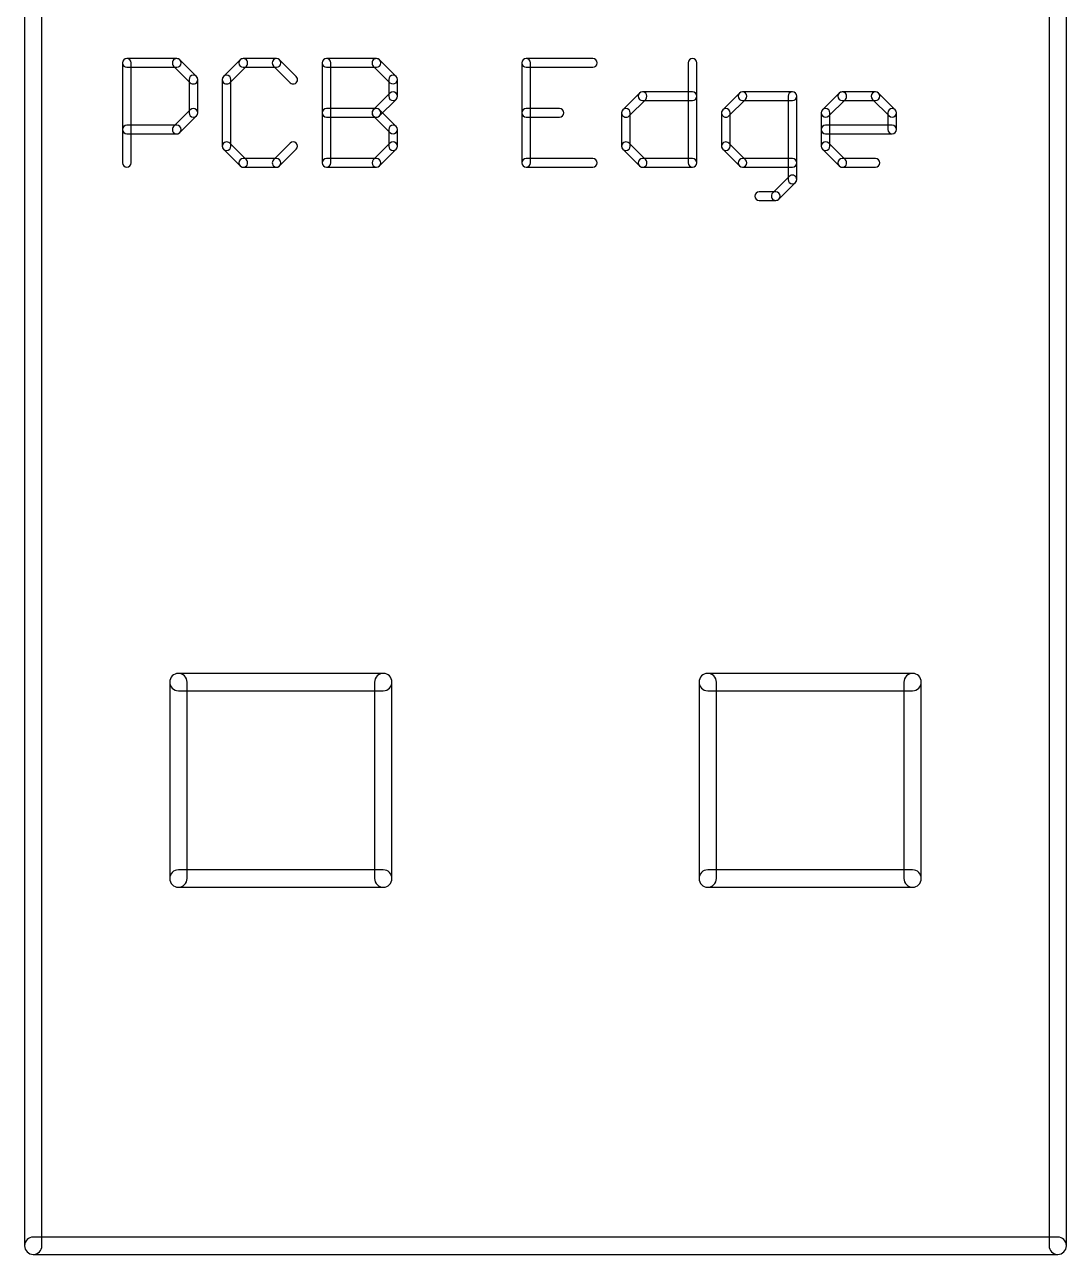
# Model space of a CAD drawing. Extents: x -17 to 91, y -42 to 60.
# Drawn here: x 7.49 to 19.69, y -14.85 to -0.45 of the extents above; entities that cross this region are included whole.
import ezdxf

# ---------------------------------------------------------------- set-up
doc = ezdxf.new("R2010")
doc.units = 0
doc.layers.add('51', color=253, linetype='CONTINUOUS')

msp = doc.modelspace()

# ---------------------------------------------------------------- linework, layer by layer
at = {"layer": '51'}
for points in [[(7.4874, 0.048), (7.4874, -14.752, 1), (7.6906, -14.752), (7.6906, 0.048, 1)], [(19.4874, 0.048), (19.4874, -14.752, 1), (19.6906, -14.752), (19.6906, 0.048, 1)], [(8.7354, -2.0712), (8.7354, -0.9018, 1), (8.6338, -0.9018), (8.6338, -2.0712, 1)], [(8.6846, -0.9526), (9.2693, -0.9526, 1), (9.2693, -0.851), (8.6846, -0.851, 1)], [(9.2334, -0.9377), (9.4283, -1.1326, 1), (9.5001, -1.0608), (9.3052, -0.8659, 1)], [(10.013, -0.8659), (9.8181, -1.0608, 1), (9.8899, -1.1326), (10.0848, -0.9377, 1)], [(10.4387, -0.851), (10.0489, -0.851, 1), (10.0489, -0.9526), (10.4387, -0.9526, 1)], [(10.6695, -1.0608), (10.4746, -0.8659, 1), (10.4028, -0.9377), (10.5977, -1.1326, 1)], [(11.0742, -2.0712), (11.0742, -0.9018, 1), (10.9726, -0.9018), (10.9726, -2.0712, 1)], [(11.0234, -0.9526), (11.6081, -0.9526, 1), (11.6081, -0.851), (11.0234, -0.851, 1)], [(11.5722, -0.9377), (11.7671, -1.1326, 1), (11.8389, -1.0608), (11.644, -0.8659, 1)], [(14.1418, -0.851), (13.3622, -0.851, 1), (13.3622, -0.9526), (14.1418, -0.9526, 1)], [(13.3114, -0.9018), (13.3114, -2.0712, 1), (13.413, -2.0712), (13.413, -0.9018, 1)], [(15.2604, -0.9018), (15.2604, -2.0712, 1), (15.362, -2.0712), (15.362, -0.9018, 1)], [(9.4134, -1.0967), (9.4134, -1.4865, 1), (9.515, -1.4865), (9.515, -1.0967, 1)], [(9.8032, -1.0967), (9.8032, -1.8763, 1), (9.9048, -1.8763), (9.9048, -1.0967, 1)], [(11.7522, -1.0967), (11.7522, -1.2916, 1), (11.8538, -1.2916), (11.8538, -1.0967, 1)], [(11.7671, -1.2557), (11.5722, -1.4506, 1), (11.644, -1.5224), (11.8389, -1.3275, 1)], [(14.5675, -1.5224), (14.7624, -1.3275, 1), (14.6906, -1.2557), (14.4957, -1.4506, 1)], [(14.7265, -1.3424), (15.3112, -1.3424, 1), (15.3112, -1.2408), (14.7265, -1.2408, 1)], [(15.86, -1.2557), (15.6651, -1.4506, 1), (15.7369, -1.5224), (15.9318, -1.3275, 1)], [(16.4806, -1.2408), (15.8959, -1.2408, 1), (15.8959, -1.3424), (16.4806, -1.3424, 1)], [(16.5314, -2.2661), (16.5314, -1.2916, 1), (16.4298, -1.2916), (16.4298, -2.2661, 1)], [(16.9063, -1.5224), (17.1012, -1.3275, 1), (17.0294, -1.2557), (16.8345, -1.4506, 1)], [(17.0653, -1.3424), (17.4551, -1.3424, 1), (17.4551, -1.2408), (17.0653, -1.2408, 1)], [(17.4192, -1.3275), (17.6141, -1.5224, 1), (17.6859, -1.4506), (17.491, -1.2557, 1)], [(9.4283, -1.4506), (9.2334, -1.6455, 1), (9.3052, -1.7173), (9.5001, -1.5224, 1)], [(11.0234, -1.5373), (11.6081, -1.5373, 1), (11.6081, -1.4357), (11.0234, -1.4357, 1)], [(11.5722, -1.5224), (11.7671, -1.7173, 1), (11.8389, -1.6455), (11.644, -1.4506, 1)], [(13.3622, -1.5373), (13.752, -1.5373, 1), (13.752, -1.4357), (13.3622, -1.4357, 1)], [(14.5824, -1.8763), (14.5824, -1.4865, 1), (14.4808, -1.4865), (14.4808, -1.8763, 1)], [(15.6502, -1.4865), (15.6502, -1.8763, 1), (15.7518, -1.8763), (15.7518, -1.4865, 1)], [(16.9212, -1.8763), (16.9212, -1.4865, 1), (16.8196, -1.4865), (16.8196, -1.8763, 1)], [(17.5992, -1.4865), (17.5992, -1.6814, 1), (17.7008, -1.6814), (17.7008, -1.4865, 1)], [(9.2693, -1.6306), (8.6846, -1.6306, 1), (8.6846, -1.7322), (9.2693, -1.7322, 1)], [(11.7522, -1.6814), (11.7522, -1.8763, 1), (11.8538, -1.8763), (11.8538, -1.6814, 1)], [(17.65, -1.6306), (16.8704, -1.6306, 1), (16.8704, -1.7322), (17.65, -1.7322, 1)], [(9.8181, -1.9122), (10.013, -2.1071, 1), (10.0848, -2.0353), (9.8899, -1.8404, 1)], [(10.4746, -2.1071), (10.6695, -1.9122, 1), (10.5977, -1.8404), (10.4028, -2.0353, 1)], [(11.7671, -1.8404), (11.5722, -2.0353, 1), (11.644, -2.1071), (11.8389, -1.9122, 1)], [(14.7624, -2.0353), (14.5675, -1.8404, 1), (14.4957, -1.9122), (14.6906, -2.1071, 1)], [(15.6651, -1.9122), (15.86, -2.1071, 1), (15.9318, -2.0353), (15.7369, -1.8404, 1)], [(17.1012, -2.0353), (16.9063, -1.8404, 1), (16.8345, -1.9122), (17.0294, -2.1071, 1)], [(10.0489, -2.122), (10.4387, -2.122, 1), (10.4387, -2.0204), (10.0489, -2.0204, 1)], [(11.6081, -2.0204), (11.0234, -2.0204, 1), (11.0234, -2.122), (11.6081, -2.122, 1)], [(13.3622, -2.122), (14.1418, -2.122, 1), (14.1418, -2.0204), (13.3622, -2.0204, 1)], [(15.3112, -2.0204), (14.7265, -2.0204, 1), (14.7265, -2.122), (15.3112, -2.122, 1)], [(15.8959, -2.122), (16.4806, -2.122, 1), (16.4806, -2.0204), (15.8959, -2.0204, 1)], [(17.4551, -2.0204), (17.0653, -2.0204, 1), (17.0653, -2.122), (17.4551, -2.122, 1)], [(16.3216, -2.4969), (16.5165, -2.302, 1), (16.4447, -2.2302), (16.2498, -2.4251, 1)], [(16.0908, -2.5118), (16.2857, -2.5118, 1), (16.2857, -2.4102), (16.0908, -2.4102, 1)], [(11.689, -8.0504), (9.289, -8.0504, 1), (9.289, -8.2536), (11.689, -8.2536, 1)], [(9.1874, -8.152), (9.1874, -10.452, 1), (9.3906, -10.452), (9.3906, -8.152, 1)], [(11.7906, -10.452), (11.7906, -8.152, 1), (11.5874, -8.152), (11.5874, -10.452, 1)], [(17.889, -8.0504), (15.489, -8.0504, 1), (15.489, -8.2536), (17.889, -8.2536, 1)], [(15.3874, -8.152), (15.3874, -10.452, 1), (15.5906, -10.452), (15.5906, -8.152, 1)], [(17.9906, -10.452), (17.9906, -8.152, 1), (17.7874, -8.152), (17.7874, -10.452, 1)], [(9.289, -10.5536), (11.689, -10.5536, 1), (11.689, -10.3504), (9.289, -10.3504, 1)], [(15.489, -10.5536), (17.889, -10.5536, 1), (17.889, -10.3504), (15.489, -10.3504, 1)], [(7.589, -14.8536), (19.589, -14.8536, 1), (19.589, -14.6504), (7.589, -14.6504, 1)]]:
    msp.add_lwpolyline(points, format="xyb", close=True, dxfattribs=at)

doc.saveas('drawing.dxf')
